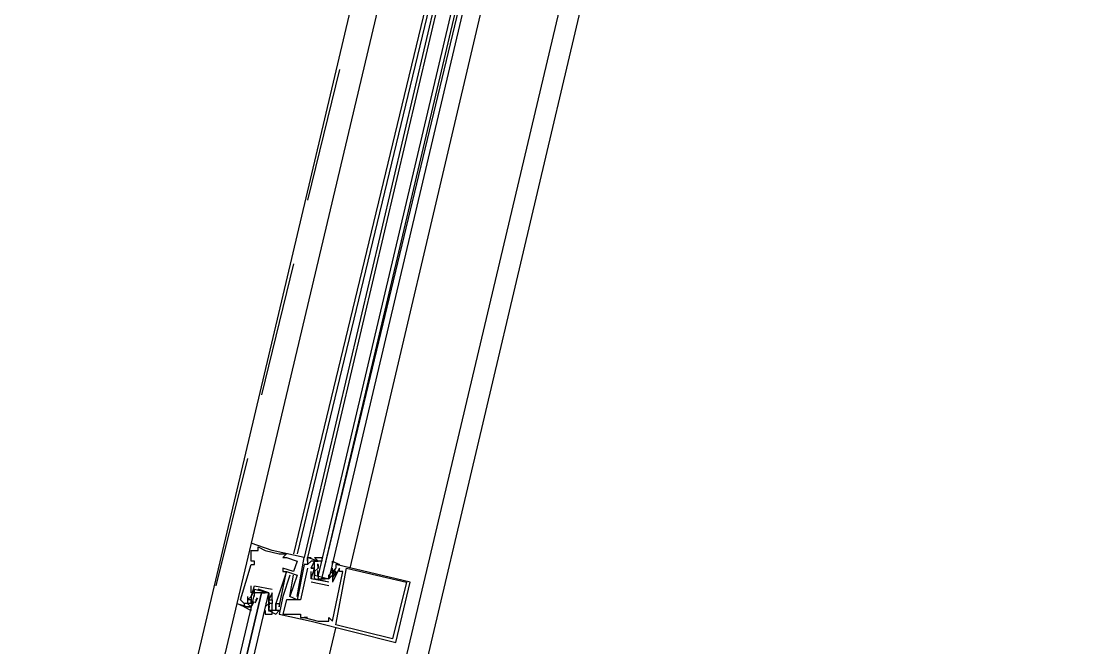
# Model space of a CAD drawing. Header units: feet. Extents: x -84 to 198, y -22 to 181.
# Drawn here: x 105.107 to 109.133, y 29.798 to 32.159 of the extents above; entities that cross this region are included whole.
import ezdxf

# ---------------------------------------------------------------- set-up
doc = ezdxf.new("R2010")
doc.units = ezdxf.units.FT
doc.layers.add('A-LINEA', color=7, linetype='CONTINUOUS')

msp = doc.modelspace()

# ---------------------------------------------------------------- linework, layer by layer
at = {"layer": 'A-LINEA'}
for p, q in [((109.1333, 40.3378), (105.6533, 25.5778)), ((105.1067, 26.9511), (106.64, 33.4311)), ((105.8533, 26.7778), (107.3867, 33.2578)), ((106.64, 33.0044), (105.9733, 30.1911)), ((106.8133, 32.9644), (106.1333, 30.1511)), ((106.8267, 32.9644), (106.1467, 30.1511)), ((106.84, 32.9644), (106.1733, 30.1378)), ((106.8533, 32.9644), (106.1867, 30.1378)), ((106.3467, 30.0978), (107.0133, 32.9244)), ((106.3067, 31.9778), (106.1867, 31.4844)), ((106.1333, 31.2444), (106.0133, 30.7511)), ((105.96, 30.5111), (105.84, 30.0311)), ((105.9733, 30.1911), (105.9733, 30.1911)), ((105.9733, 30.1644), (105.9733, 30.1644)), ((105.9867, 30.1644), (105.9867, 30.1644)), ((106, 30.1778), (106, 30.1778)), ((106, 30.1644), (106, 30.1644)), ((106.0267, 30.1644), (106.0267, 30.1644)), ((106.0533, 30.1644), (106.0533, 30.1644)), ((105.9733, 30.1244), (105.9733, 30.1244)), ((105.9867, 30.1244), (105.9867, 30.1244)), ((106.08, 30.1511), (106.08, 30.1511)), ((106.0933, 30.1378), (106.0933, 30.1378)), ((106.1067, 30.1511), (106.1067, 30.1511)), ((106.1067, 30.1378), (106.1067, 30.1378)), ((106.1467, 30.1244), (106.1467, 30.1244)), ((106.1733, 30.1378), (106.1733, 30.1378)), ((106.1867, 30.1378), (106.1867, 30.1378)), ((106.1867, 30.1378), (106.1867, 30.1378)), ((106.1867, 30.1378), (106.1867, 30.1378)), ((106.1867, 30.1378), (106.1867, 30.1378)), ((106.1867, 30.1378), (106.1867, 30.1378)), ((106.1867, 30.1244), (106.1867, 30.1244)), ((106.1867, 30.1244), (106.1867, 30.1244)), ((106.2, 30.1244), (106.2, 30.1244)), ((106.2133, 30.1244), (106.2133, 30.1244)), ((106.2267, 30.1244), (106.2267, 30.1244)), ((105.9733, 30.1111), (105.9733, 30.1111)), ((105.9867, 30.1111), (105.9867, 30.1111)), ((106.0933, 30.0978), (106.0933, 30.0978)), ((106.0933, 30.0844), (106.0933, 30.0844)), ((106.1067, 30.0844), (106.1067, 30.0844)), ((106.1067, 30.0844), (106.1067, 30.0844)), ((106.1333, 30.0844), (106.1333, 30.0844)), ((106.1733, 30.1111), (106.1733, 30.1111)), ((106.1867, 30.1111), (106.1867, 30.1111)), ((106.1867, 30.1111), (106.1867, 30.1111)), ((106.1867, 30.0978), (106.1867, 30.0978)), ((106.2, 30.0978), (106.2, 30.0978)), ((106.2, 30.0978), (106.2, 30.0978)), ((106.2, 30.0578), (106.2, 30.0844)), ((106.2, 30.0844), (106.2, 30.0844)), ((106.2133, 30.1111), (106.2133, 30.1111)), ((106.2133, 30.0978), (106.2133, 30.0978)), ((106.2133, 30.0978), (106.2133, 30.0978)), ((106.2258, 30.0689), (106.2252, 30.0892)), ((106.2265, 30.1013), (106.2255, 30.1132)), ((106.2265, 30.0746), (106.2255, 30.0865)), ((106.2259, 30.096), (106.2256, 30.1143)), ((106.2267, 30.1111), (106.2267, 30.1111)), ((106.2267, 30.1111), (106.2267, 30.0978)), ((106.2267, 30.0978), (106.2267, 30.0978)), ((106.2267, 30.0844), (106.2267, 30.0844)), ((106.28, 30.0978), (106.28, 30.0978)), ((106.28, 30.0844), (106.28, 30.0978)), ((106.28, 30.0844), (106.28, 30.0844)), ((106.28, 30.0844), (106.28, 30.0844)), ((106.2914, 30.0816), (106.2817, 30.0636)), ((106.2903, 30.0937), (106.2819, 30.0775)), ((106.2885, 30.0867), (106.2823, 30.0765)), ((106.2933, 30.1111), (106.2933, 30.1111)), ((106.2933, 30.0844), (106.2933, 30.0844)), ((106.3067, 30.0978), (106.3067, 30.0978)), ((106.3067, 30.0844), (106.3067, 30.0844)), ((106.32, 30.0844), (106.32, 30.0844)), ((106.3333, 30.0978), (106.3333, 30.0978)), ((106.12, 30.0711), (106.12, 30.0711)), ((106.1333, 30.0711), (106.1333, 30.0711)), ((106.1467, 30.0711), (106.1467, 30.0711)), ((106.2667, 30.0444), (106.2, 30.0578)), ((106.2, 30.0578), (106.2, 30.0578)), ((106.2, 30.0578), (106.2, 30.0578)), ((106.2667, 30.0311), (106.2, 30.0444)), ((106.2, 30.0444), (106.2, 30.0444)), ((106.2133, 30.0711), (106.2133, 30.0711)), ((106.2133, 30.0578), (106.2133, 30.0578)), ((106.2133, 30.0578), (106.2133, 30.0578)), ((106.2667, 30.0444), (106.2133, 30.0578)), ((106.24, 30.0578), (106.2533, 30.0578)), ((106.2667, 30.0711), (106.2667, 30.0711)), ((106.2667, 30.0444), (106.2667, 30.0444)), ((106.2667, 30.0444), (106.2667, 30.0444)), ((106.28, 30.0711), (106.28, 30.0444)), ((106.28, 30.0711), (106.28, 30.0711)), ((106.28, 30.0711), (106.28, 30.0711)), ((106.28, 30.0444), (106.28, 30.0444)), ((106.28, 30.0444), (106.28, 30.0444)), ((106.2885, 30.0733), (106.2823, 30.0632)), ((106.2933, 30.0711), (106.2933, 30.0711)), ((106.2933, 30.0711), (106.2933, 30.0711)), ((106.56, 30.0444), (106.56, 30.0444)), ((106.5733, 30.0444), (106.5733, 30.0444)), ((105.9733, 30.0044), (105.9733, 30.0311)), ((105.9733, 30.0311), (105.9733, 30.0311)), ((105.9733, 30.0044), (105.9733, 30.0044)), ((105.9867, 30.0311), (105.9867, 30.0311)), ((105.9867, 30.0311), (105.9867, 30.0311)), ((106.0133, 30.0044), (106.0267, 30.0044)), ((106.0533, 30.0178), (106.0533, 30.0178)), ((106.0533, 30.0178), (106.0533, 30.0178)), ((106.0533, 30.0044), (106.0533, 30.0044)), ((106.0533, 30.0044), (106.0533, 30.0044)), ((106.2667, 30.0311), (106.2667, 30.0311)), ((105.92, 29.9644), (105.92, 29.9644)), ((105.9333, 29.9778), (105.9333, 29.9778)), ((105.9467, 29.9644), (105.9467, 29.9644)), ((105.96, 29.9911), (105.96, 29.9911)), ((105.96, 29.9778), (105.96, 29.9778)), ((105.96, 29.9644), (105.96, 29.9644)), ((105.9733, 29.9911), (105.9733, 29.9911)), ((105.9733, 29.9911), (105.9733, 29.9911)), ((105.9733, 29.9778), (105.9733, 29.9778)), ((105.9733, 29.9644), (105.9733, 29.9778)), ((105.9733, 29.9644), (105.9733, 29.9644)), ((105.9764, 29.9552), (105.9848, 29.9714)), ((105.9782, 29.9622), (105.9844, 29.9724)), ((105.9867, 29.9911), (105.9867, 29.9911)), ((105.9867, 29.9778), (105.9867, 29.9778)), ((105.9886, 29.9673), (105.9983, 29.9852)), ((105.9915, 29.9755), (105.9977, 29.9857)), ((106.04, 29.9644), (106.0267, 29.9511)), ((106.0267, 29.9644), (106.0267, 29.9644)), ((106.04, 29.9911), (106.04, 29.9911)), ((106.04, 29.9778), (106.04, 29.9778)), ((106.04, 29.9644), (106.04, 29.9644)), ((106.0401, 29.9743), (106.0412, 29.9624)), ((106.0401, 29.9609), (106.0412, 29.949)), ((106.0409, 29.9801), (106.0414, 29.9597)), ((106.0533, 29.9778), (106.0533, 29.9778)), ((106.0533, 29.9778), (106.0533, 29.9778)), ((106.0533, 29.9644), (106.0533, 29.9644)), ((106.0533, 29.9644), (106.0533, 29.9644)), ((106.0667, 29.9644), (106.0667, 29.9644)), ((106.0667, 29.9644), (106.0667, 29.9644)), ((106.08, 29.9644), (106.08, 29.9644)), ((106.0933, 29.9911), (106.0933, 29.9911)), ((106.1067, 29.9778), (106.1067, 29.9778)), ((106.12, 29.9911), (106.12, 29.9911)), ((106.12, 29.9911), (106.12, 29.9911)), ((106.1333, 29.9911), (106.1333, 29.9911)), ((106.1467, 29.9911), (106.1467, 29.9911)), ((106.1467, 29.9778), (106.1467, 29.9778)), ((106.16, 29.9778), (106.16, 29.9778)), ((105.96, 29.9511), (105.96, 29.9511)), ((105.9733, 29.9511), (105.9733, 29.9511)), ((106.0267, 29.9511), (106.0267, 29.9511)), ((106.04, 29.9378), (106.04, 29.9378)), ((106.0408, 29.9529), (106.041, 29.9346)), ((106.0533, 29.9378), (106.0533, 29.9378)), ((106.0667, 29.9378), (106.0667, 29.9378)), ((106.0667, 29.9378), (106.0667, 29.9378)), ((106.0667, 29.9244), (106.0667, 29.9244)), ((106.08, 29.9511), (106.08, 29.9511)), ((106.08, 29.9378), (106.08, 29.9378)), ((106.08, 29.9244), (106.08, 29.9244)), ((106.0933, 29.9244), (106.0933, 29.9244)), ((106.1467, 29.9244), (106.1467, 29.9244)), ((106.16, 29.9244), (106.16, 29.9244)), ((106.16, 29.9111), (106.16, 29.9111)), ((106.1733, 29.9111), (106.1733, 29.9111)), ((106.1733, 29.9111), (106.1733, 29.9111)), ((106.1867, 29.9111), (106.1867, 29.9111)), ((106.2, 29.8978), (106.2, 29.8978)), ((106.2267, 29.8978), (106.2267, 29.8978)), ((106.24, 29.8978), (106.24, 29.8978)), ((106.2533, 29.8978), (106.2533, 29.8978)), ((106.2667, 29.9111), (106.2667, 29.9111)), ((106.2667, 29.8978), (106.2667, 29.8978)), ((106.28, 29.8978), (106.28, 29.8978)), ((106.2933, 29.8844), (106.2933, 29.8844)), ((106.5067, 29.8311), (106.5067, 29.8311)), ((106.52, 29.8178), (106.52, 29.8178))]:
    msp.add_line(p, q, dxfattribs=at)
for points in [[(106.9067, 32.9511), (106.2267, 30.0711), (106.2267, 30.0578), (106.24, 30.0578), (106.92, 32.9378)], [(106.9467, 32.9378), (106.2667, 30.0578), (106.2533, 30.0578), (106.24, 30.0578), (106.9333, 32.9378)], [(105.9733, 30.1911), (105.92, 29.9644), (105.96, 29.9511), (105.9733, 29.9511)], [(106.1467, 29.9911), (106.1733, 30.1378), (106.0533, 30.1644), (105.9733, 30.1911)], [(105.9733, 30.1244), (105.9733, 30.1644), (105.9867, 30.1644), (106, 30.1644), (106, 30.1778), (106.0267, 30.1644), (106.08, 30.1511), (106.1067, 30.1511), (106.0933, 30.1378), (106.1067, 30.1378), (106.1467, 30.1244), (106.1333, 30.0844), (106.0933, 30.0978), (106.0933, 30.0844), (106.1067, 30.0844), (106.0667, 29.9644), (106.0667, 29.9644), (106.0667, 29.9378), (106.0533, 29.9378), (106.0533, 29.9644)], [(105.96, 29.9911), (105.96, 29.9644), (105.9467, 29.9644), (105.9333, 29.9778), (105.9733, 30.1111), (105.9867, 30.1111), (105.9867, 30.1244), (105.9733, 30.1244)], [(106.2267, 30.1244), (106.1867, 30.1378), (106.1867, 30.1244), (106.1867, 30.1378), (106.1867, 30.1244), (106.1867, 30.1111), (106.1733, 30.1111), (106.1467, 29.9778), (106.12, 29.9911), (106.1333, 30.0711)], [(106.1867, 30.1378), (106.2, 30.1378), (106.2, 30.1378)], [(106.1867, 30.1378), (106.2, 30.1378), (106.2, 30.1378)], [(106.1867, 30.1378), (106.2, 30.1378), (106.2, 30.1378)], [(106.2, 30.0978), (106.2, 30.0978), (106.2133, 30.1244), (106.2, 30.1244), (106.1867, 30.1111), (106.1867, 30.1111)], [(106.2133, 30.0578), (106.2133, 30.0844), (106.2133, 30.0978), (106.2133, 30.1111), (106.2133, 30.1244), (106.2267, 30.1244), (106.2133, 30.1378), (106.24, 30.1378), (106.24, 30.1244), (106.2267, 30.1244)], [(106.28, 30.1111), (106.28, 30.1244), (106.3067, 30.1111), (106.2933, 30.1111), (106.2933, 30.0978), (106.28, 30.0844), (106.2933, 30.0844), (106.28, 30.0844), (106.28, 30.0711), (106.2667, 30.0578)], [(106.04, 29.9378), (106.0667, 29.9244), (106.08, 29.9378), (106.0667, 29.9378), (106.0667, 29.9644), (106.08, 29.9644), (106.08, 29.9511), (106.1067, 30.0844), (106.1467, 30.0711), (106.12, 29.9911)], [(106.12, 30.0711), (106.0933, 29.9911), (106.08, 29.9244), (106.2, 29.8978), (106.52, 29.8178), (106.5733, 30.0444), (106.2933, 30.1111)], [(106.1867, 30.0978), (106.16, 29.9778), (106.1067, 29.9778), (106.0933, 29.9244), (106.1467, 29.9244), (106.16, 29.9244), (106.16, 29.9111), (106.1733, 29.9111), (106.1867, 29.9111), (106.1733, 29.9111), (106.2267, 29.8978), (106.24, 29.8978), (106.2533, 29.8978), (106.2667, 29.8978), (106.2667, 29.9111), (106.28, 29.8978), (106.32, 30.0844), (106.3067, 30.0844), (106.3067, 30.0978), (106.2933, 30.0711), (106.2933, 30.0711), (106.28, 30.0444)], [(106.2, 30.0578), (106.2133, 30.0978), (106.2, 30.0978), (106.2133, 30.0978), (106.2133, 30.1111)], [(106.2267, 30.0978), (106.2133, 30.0844), (106.2133, 30.0711), (106.2667, 30.0578), (106.2667, 30.0711), (106.28, 30.0844)], [(106.28, 30.0844), (106.2933, 30.0844), (106.2933, 30.0711), (106.28, 30.0711)], [(106.56, 30.0444), (106.5067, 29.8311), (106.2933, 29.8844), (106.3333, 30.0978), (106.56, 30.0444)], [(105.6, 28.1378), (106.04, 30.0044), (106.0267, 30.0044), (106.0133, 30.0044), (105.5733, 28.1511), (106.0133, 30.0044), (106, 30.0044), (105.9867, 30.0044), (105.5467, 28.1511)], [(105.9867, 30.0178), (105.9733, 29.9911), (105.9733, 29.9778), (105.9733, 29.9644), (105.96, 29.9644), (105.9733, 29.9511), (105.96, 29.9511), (105.9467, 29.9511), (105.9733, 29.9378), (105.9733, 29.9511)], [(105.9733, 29.9778), (105.96, 29.9778), (105.9733, 29.9911), (105.9867, 30.0311), (106.0533, 30.0178)], [(105.9867, 30.0311), (105.9867, 30.0311), (106.0533, 30.0178)], [(105.9867, 29.9911), (105.9867, 30.0044), (105.9867, 30.0178), (106.04, 30.0044), (106.04, 29.9911), (106.04, 29.9778)], [(106.0267, 29.9378), (106.0267, 29.9244), (106.0533, 29.9244), (106.0533, 29.9378), (106.04, 29.9378), (106.04, 29.9511), (106.04, 29.9644), (106.04, 29.9778), (106.04, 30.0044), (106, 30.0178)], [(106.0533, 30.0044), (106.04, 29.9778), (106.0533, 29.9778), (106.0533, 29.9644), (106.04, 29.9644)], [(106.0533, 29.9778), (106.0533, 29.9778), (106.0533, 30.0044), (106.0533, 30.0044)], [(105.9467, 29.9644), (105.9467, 29.9511), (105.92, 29.9644), (105.4933, 28.1644)], [(105.9467, 29.9644), (105.9467, 29.9511), (105.92, 29.9644)], [(105.9467, 29.9644), (105.9467, 29.9511), (105.92, 29.9644)], [(105.5733, 26.8444), (105.8667, 28.0844), (106.2933, 29.8711)]]:
    msp.add_lwpolyline(points, dxfattribs=at)

doc.saveas('drawing.dxf')
